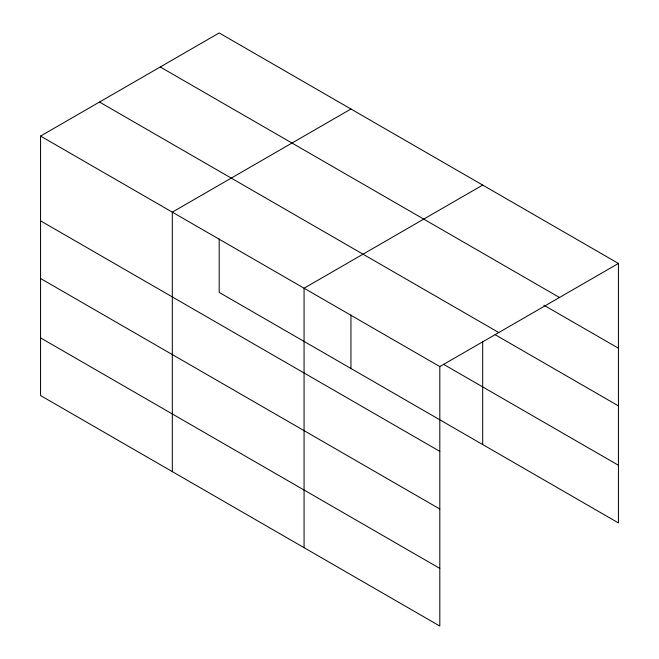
<?xml version="1.0" encoding="UTF-8"?>
<svg xmlns="http://www.w3.org/2000/svg" width="659" height="659" viewBox="0 0 659 659"><rect width="100%" height="100%" fill="white"/><g stroke="black" fill="none" stroke-linecap="round" stroke-linejoin="round"><path stroke-width="0.99" d="M439.808 509.003L439.808 366.585L40.561 136.075L40.561 395.548L439.808 626.05L439.808 509.003L40.561 278.502M219.192 238.887L219.192 292.415L618.439 522.925L618.439 263.452L219.192 32.95L40.561 136.075M350.942 109.015L172.312 212.14L172.312 471.613M482.693 185.08L304.071 288.214L304.071 547.678M439.808 366.585L618.439 263.452M160.244 66.979L559.491 297.489M543.906 305.199L618.439 348.232M99.509 102.046L498.756 332.548M495.115 334.681L618.439 405.878M443.523 364.287L618.439 465.27M40.561 220.856L439.808 451.357M40.561 337.894L439.808 568.404M482.693 341.84L482.693 444.553M350.942 314.953L350.942 368.488"/></g></svg>
